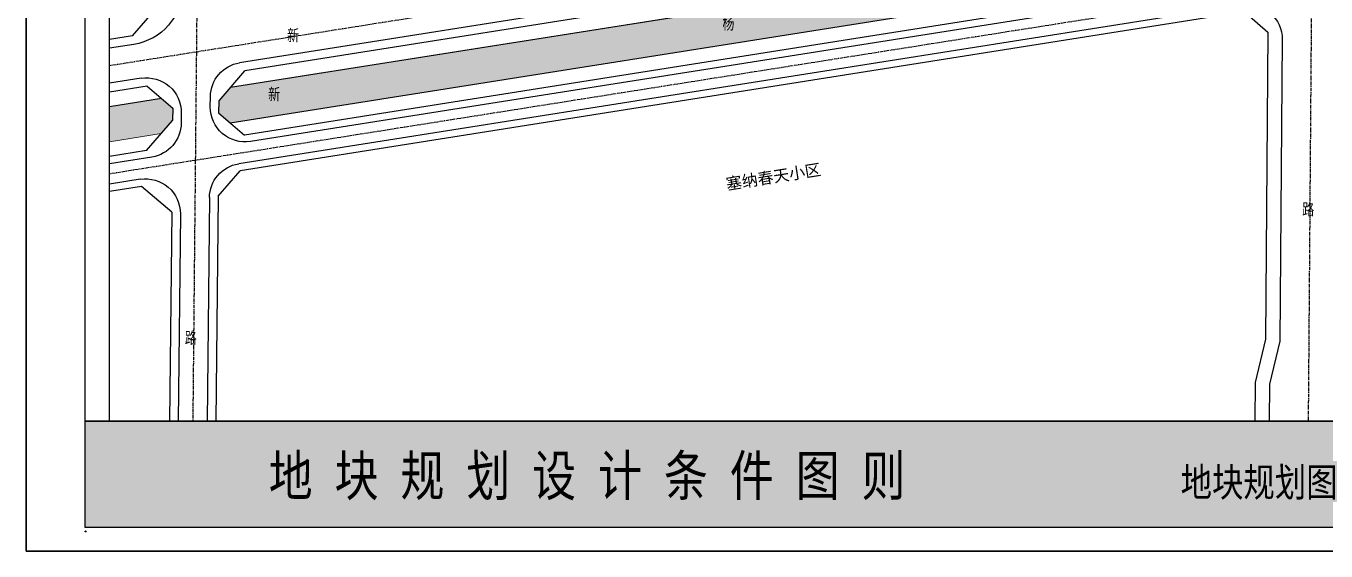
# Model space of a CAD drawing. Header units: millimetres. Extents: x -439850 to 1095597, y 3556331 to 4116172.
# Drawn here: x 419308 to 869027, y 3573017 to 3754899 of the extents above; entities that cross this region are included whole.
import ezdxf
from ezdxf.enums import TextEntityAlignment as Align

# ---------------------------------------------------------------- set-up
doc = ezdxf.new("R2010")
doc.units = ezdxf.units.MM
doc.header["$LTSCALE"] = 1000
doc.header["$MEASUREMENT"] = 0
doc.linetypes.add('CENTER', pattern=[2, 1.25, -0.25, 0.25, -0.25])
for name, color, linetype in [('02E1水域', 131, 'Continuous'), ('02E1水域_H', 131, 'Continuous'), ('11E1水域', 7, 'Continuous'), ('14中心线', 1, 'CENTER'), ('14缘石线', 7, 'Continuous'), ('14道路红线', 7, 'Continuous'), ('18标注', 7, 'Continuous'), ('19图框', 7, 'Continuous'), ('TG_SUNBUILD', 41, 'Continuous'), ('铺装', 6, 'Continuous')]:
    doc.layers.add(name, color=color, linetype=linetype)
doc.styles.add('DIMST', font='', dxfattribs={"width": 0.8})
doc.styles.add('ST', font='', dxfattribs={"width": 0.75})
doc.styles.get('DIMST').set_extended_font_data('SimSun')
doc.styles.get('ST').set_extended_font_data('NSimSun')

msp = doc.modelspace()

# ---------------------------------------------------------------- hatches: boundary and pattern name
at = {"layer": '02E1水域_H', "extrusion": (0, 0, -1)}
for points in [[(-486082, 3729002), (-486041, 3724693), (-489884, 3721378), (-845200, 3777667), (-849112, 3782213), (-849145, 3786515), (-845292, 3789831), (-490002, 3733546)], [(-448217, 3726927), (-448217, 3714777), (-466096, 3717609), (-470015, 3722154), (-470057, 3726463), (-466214, 3729778)]]:
    msp.add_hatch(color=137, dxfattribs=at).paths.add_polyline_path(points)

# ---------------------------------------------------------------- linework, layer by layer
at = {"layer": '02E1水域', "color": 7, "linetype": 'Continuous', "lineweight": 0, "ltscale": 0.02, "extrusion": (0, 0, -1)}
for p, q in [((845292, 3789831), (490002, 3733546)), ((489884, 3721378), (845200, 3777667)), ((490002, 3733546), (486082, 3729002)), ((448217, 3726927), (466214, 3729778)), ((466214, 3729778), (470057, 3726463)), ((486082, 3729002), (486041, 3724693)), ((470057, 3726463), (470015, 3722154)), ((486041, 3724693), (489884, 3721378)), ((470015, 3722154), (466096, 3717609)), ((466096, 3717609), (448217, 3714777))]:
    msp.add_line(p, q, dxfattribs=at)
at = {"layer": '11E1水域', "extrusion": (0, 0, -1)}
for p, q in [((845292, 3789831), (490002, 3733546)), ((489884, 3721378), (845200, 3777667)), ((466214, 3729778), (448217, 3726927))]:
    msp.add_line(p, q, dxfattribs=at)
at = {"layer": '14中心线', "extrusion": (0, 0, -1)}
for p, q in [((864301, 3807017), (478246, 3745859)), ((478751, 3797836), (478246, 3745859)), ((864016, 3769511), (477881, 3708339)), ((864016, 3769511), (862866, 3618002)), ((478246, 3745859), (448217, 3741101)), ((477881, 3708339), (448217, 3703640))]:
    msp.add_line(p, q, dxfattribs=at)
at = {"layer": '14中心线', "color": 1, "extrusion": (0, 0, -1)}
for p, q in [((478246, 3745859), (477881, 3708339)), ((477881, 3708339), (477004, 3618002))]:
    msp.add_line(p, q, dxfattribs=at)
at = {"layer": '14缘石线', "extrusion": (0, 0, -1)}
for p, q in [((840258, 3797133), (493218, 3742156)), ((843986, 3769881), (496939, 3714902)), ((839992, 3762161), (492878, 3707172)), ((456591, 3748503), (448217, 3747176)), ((853870, 3750218), (853077, 3645764)), ((459164, 3736761), (448217, 3735027)), ((483062, 3726871), (483096, 3730420)), ((473041, 3724792), (473006, 3721243)), ((462885, 3709507), (448217, 3707184)), ((458824, 3701777), (448217, 3700096)), ((482756, 3695436), (482004, 3618002)), ((472701, 3689808), (472004, 3618002)), ((853077, 3645764), (849463, 3630791)), ((849463, 3630791), (849366, 3618002))]:
    msp.add_line(p, q, dxfattribs=at)
for centre, radius, start, end in [((-453462, 3768257), 20000, 180.55647, 260.99804), ((-841870, 3750309), 12000, 80.99804, 180.43496), ((-495095, 3730303), 12000, 0.55647, 80.99804), ((-461041, 3724909), 12000, 80.99804, 180.55647), ((-495061, 3726754), 12000, 260.99804, 0.55647), ((-461007, 3721359), 12000, 180.55647, 260.99804), ((-494756, 3695319), 12000, 0.55647, 80.99804), ((-460702, 3689924), 12000, 80.99804, 180.55647)]:
    msp.add_arc(centre, radius, start, end, dxfattribs=at)
at = {"layer": '14道路红线', "extrusion": (0, 0, -1)}
for p, q in [((840324, 3794107), (495059, 3739410)), ((840155, 3771805), (494842, 3717101)), ((456122, 3751466), (470461, 3768091)), ((840794, 3759757), (493352, 3704715)), ((840794, 3759757), (848889, 3752790)), ((456122, 3751466), (448217, 3750214)), ((848889, 3752790), (848081, 3646377)), ((486082, 3729002), (495059, 3739410)), ((461255, 3734055), (448217, 3731989)), ((461255, 3734055), (470057, 3726463)), ((486041, 3724693), (486082, 3729002)), ((470057, 3726463), (470015, 3722154)), ((486041, 3724693), (494842, 3717101)), ((461039, 3711746), (470015, 3722154)), ((461039, 3711746), (448217, 3709715)), ((485761, 3695914), (493352, 3704715)), ((459298, 3699321), (448217, 3697565)), ((469706, 3690344), (459298, 3699321)), ((485761, 3695914), (485004, 3618002)), ((469706, 3690344), (469004, 3618002)), ((848081, 3646377), (844467, 3631404)), ((844467, 3631404), (844366, 3618002))]:
    msp.add_line(p, q, dxfattribs=at)
at = {"layer": '18标注', "color": 4, "ltscale": 0.02}
for p, q in [((419308, 4116172), (419308, 3573017)), ((419308, 3573017), (1095597, 3573017))]:
    msp.add_line(p, q, dxfattribs=at)
at = {"layer": '19图框'}
for p, q in [((439719, 3581181), (439719, 4043019)), ((1087433, 3581181), (439719, 3581181))]:
    msp.add_line(p, q, dxfattribs=at)
at = {"layer": '19图框', "extrusion": (0, 0, -1)}
for p, q in [((448217, 3618002), (448217, 4043019)), ((924786, 3618002), (439719, 3618002)), ((917489, 3618002), (448217, 3618002))]:
    msp.add_line(p, q, dxfattribs=at)
at = {"layer": '19图框', "color": 7}
for q in [(1083279, 3618002), (1087433, 3618002)]:
    msp.add_line((439719, 3618002), q, dxfattribs=at)
at = {"layer": '19图框', "color": 254}
msp.add_solid([(439719, 3618002), (439719, 3581181), (924786, 3618002), (924786, 3581181)], dxfattribs=at)
at = {"layer": 'TG_SUNBUILD', "color": 4}
for p, q in [((419308, 3573017), (419308, 4051183)), ((1095597, 3573017), (419308, 3573017))]:
    msp.add_line(p, q, dxfattribs=at)
at = {"layer": '铺装', "ltscale": 0.02}
for p, q in [((439767, 3579794), (439770, 3579810)), ((439786, 3579794), (439767, 3579794)), ((439770, 3579810), (439786, 3579809)), ((439770, 3579796), (439771, 3579808)), ((439784, 3579796), (439770, 3579796)), ((439771, 3579808), (439784, 3579807)), ((439774, 3579800), (439775, 3579804)), ((439780, 3579800), (439774, 3579800)), ((439775, 3579804), (439780, 3579803)), ((439780, 3579803), (439780, 3579800)), ((439837, 3579766), (439780, 3579767)), ((439781, 3579776), (439782, 3579794)), ((439782, 3579794), (439782, 3579804)), ((439782, 3579804), (439809, 3579804)), ((439784, 3579807), (439784, 3579796)), ((439786, 3579794), (439785, 3579777)), ((439786, 3579809), (439786, 3579794)), ((439786, 3579796), (439786, 3579794)), ((439786, 3579794), (439786, 3579794)), ((439789, 3579767), (439788, 3579760)), ((439789, 3579782), (439833, 3579781)), ((439789, 3579771), (439789, 3579782)), ((439789, 3579772), (439789, 3579771)), ((439789, 3579771), (439838, 3579770)), ((439833, 3579770), (439789, 3579771)), ((439794, 3579767), (439789, 3579767)), ((439790, 3579781), (439832, 3579780)), ((439790, 3579772), (439790, 3579781)), ((439832, 3579771), (439790, 3579772)), ((439826, 3579799), (439792, 3579800)), ((439793, 3579777), (439829, 3579777)), ((439793, 3579775), (439793, 3579777)), ((439829, 3579774), (439793, 3579775)), ((439794, 3579760), (439794, 3579767)), ((439800, 3579794), (439800, 3579800)), ((439800, 3579800), (439806, 3579799)), ((439802, 3579794), (439800, 3579794)), ((439805, 3579797), (439802, 3579797)), ((439802, 3579797), (439802, 3579794)), ((439805, 3579794), (439805, 3579797)), ((439806, 3579794), (439805, 3579794)), ((439806, 3579799), (439806, 3579794)), ((439814, 3579809), (439815, 3579845)), ((439816, 3579759), (439816, 3579767)), ((439816, 3579767), (439822, 3579767)), ((439819, 3579836), (439818, 3579809)), ((439822, 3579767), (439822, 3579759)), ((439824, 3579854), (439842, 3579854)), ((439824, 3579803), (439826, 3579803)), ((439842, 3579847), (439825, 3579847)), ((439825, 3579846), (439845, 3579846)), ((439845, 3579842), (439825, 3579842)), ((439850, 3579814), (439826, 3579815)), ((439826, 3579815), (439826, 3579799)), ((439826, 3579803), (439826, 3579799)), ((439826, 3579799), (439850, 3579799)), ((439828, 3579794), (439828, 3579799)), ((439828, 3579799), (439834, 3579799)), ((439830, 3579794), (439828, 3579794)), ((439853, 3579811), (439829, 3579812)), ((439829, 3579812), (439829, 3579802)), ((439829, 3579802), (439853, 3579802)), ((439829, 3579777), (439829, 3579774)), ((439833, 3579797), (439830, 3579797)), ((439830, 3579797), (439830, 3579794)), ((439831, 3579812), (439831, 3579802)), ((439832, 3579780), (439832, 3579771)), ((439833, 3579828), (439833, 3579842)), ((439833, 3579842), (439839, 3579842)), ((439834, 3579828), (439833, 3579828)), ((439833, 3579794), (439833, 3579797)), ((439834, 3579794), (439833, 3579794)), ((439833, 3579781), (439833, 3579770)), ((439837, 3579832), (439834, 3579832)), ((439834, 3579832), (439834, 3579828)), ((439834, 3579799), (439834, 3579794)), ((439837, 3579828), (439837, 3579832)), ((439838, 3579828), (439837, 3579828)), ((439837, 3579763), (439838, 3579781)), ((439838, 3579770), (439837, 3579766)), ((439839, 3579842), (439838, 3579828)), ((439838, 3579781), (439867, 3579780)), ((439839, 3579812), (439839, 3579802)), ((439839, 3579765), (439840, 3579779)), ((439864, 3579765), (439839, 3579765)), ((439841, 3579812), (439840, 3579802)), ((439840, 3579779), (439865, 3579778)), ((439842, 3579854), (439842, 3579847)), ((439844, 3579775), (439861, 3579774)), ((439844, 3579769), (439844, 3579775)), ((439860, 3579769), (439844, 3579769)), ((439845, 3579849), (439866, 3579848)), ((439845, 3579831), (439845, 3579849)), ((439845, 3579846), (439845, 3579842)), ((439865, 3579831), (439845, 3579831)), ((439847, 3579846), (439864, 3579846)), ((439847, 3579833), (439847, 3579846)), ((439863, 3579833), (439847, 3579833)), ((439849, 3579811), (439849, 3579802)), ((439851, 3579829), (439850, 3579814)), ((439850, 3579811), (439850, 3579802)), ((439850, 3579799), (439850, 3579783)), ((439850, 3579783), (439858, 3579782)), ((439851, 3579842), (439860, 3579842)), ((439851, 3579837), (439851, 3579842)), ((439860, 3579837), (439851, 3579837)), ((439859, 3579828), (439851, 3579829)), ((439854, 3579825), (439853, 3579811)), ((439853, 3579802), (439853, 3579785)), ((439853, 3579785), (439856, 3579785)), ((439856, 3579825), (439854, 3579825)), ((439856, 3579852), (439861, 3579852)), ((439856, 3579848), (439856, 3579852)), ((439861, 3579848), (439856, 3579848)), ((439856, 3579811), (439856, 3579825)), ((439880, 3579811), (439856, 3579811)), ((439856, 3579785), (439856, 3579802)), ((439856, 3579802), (439880, 3579801)), ((439858, 3579782), (439859, 3579799)), ((439859, 3579814), (439859, 3579828)), ((439883, 3579814), (439859, 3579814)), ((439859, 3579811), (439859, 3579802)), ((439859, 3579799), (439883, 3579798)), ((439860, 3579842), (439860, 3579837)), ((439860, 3579811), (439860, 3579802)), ((439861, 3579774), (439860, 3579769)), ((439861, 3579852), (439861, 3579848)), ((439864, 3579846), (439863, 3579833)), ((439865, 3579778), (439864, 3579765)), ((439866, 3579848), (439865, 3579831)), ((439926, 3579844), (439866, 3579845)), ((439866, 3579845), (439866, 3579841)), ((439866, 3579841), (439918, 3579840)), ((439867, 3579780), (439866, 3579763)), ((439866, 3579770), (439866, 3579766)), ((439917, 3579769), (439866, 3579770)), ((439866, 3579766), (439917, 3579765)), ((439869, 3579811), (439869, 3579801)), ((439870, 3579811), (439870, 3579801)), ((439870, 3579759), (439870, 3579766)), ((439870, 3579766), (439876, 3579766)), ((439871, 3579828), (439872, 3579841)), ((439873, 3579828), (439871, 3579828)), ((439871, 3579793), (439871, 3579798)), ((439871, 3579798), (439877, 3579798)), ((439872, 3579793), (439871, 3579793)), ((439872, 3579841), (439877, 3579841)), ((439875, 3579796), (439872, 3579796)), ((439872, 3579796), (439872, 3579793)), ((439876, 3579831), (439873, 3579831)), ((439873, 3579831), (439873, 3579828)), ((439875, 3579793), (439875, 3579796)), ((439877, 3579793), (439875, 3579793)), ((439875, 3579780), (439915, 3579779)), ((439875, 3579770), (439875, 3579780)), ((439915, 3579769), (439875, 3579770)), ((439876, 3579827), (439876, 3579831)), ((439877, 3579827), (439876, 3579827)), ((439876, 3579779), (439914, 3579778)), ((439876, 3579771), (439876, 3579779)), ((439914, 3579770), (439876, 3579771)), ((439876, 3579766), (439876, 3579759)), ((439877, 3579841), (439877, 3579827)), ((439877, 3579798), (439877, 3579793)), ((439879, 3579776), (439911, 3579775)), ((439879, 3579774), (439879, 3579776)), ((439911, 3579773), (439879, 3579774)), ((439880, 3579801), (439880, 3579811)), ((439883, 3579851), (439888, 3579851)), ((439883, 3579845), (439883, 3579851)), ((439888, 3579845), (439883, 3579845)), ((439883, 3579798), (439883, 3579814)), ((439883, 3579802), (439894, 3579802)), ((439883, 3579798), (439883, 3579802)), ((439894, 3579798), (439883, 3579798)), ((439888, 3579851), (439888, 3579845)), ((439894, 3579798), (439894, 3579814)), ((439894, 3579814), (439915, 3579813)), ((439894, 3579802), (439894, 3579798)), ((439915, 3579798), (439894, 3579798)), ((439896, 3579800), (439896, 3579811)), ((439896, 3579811), (439913, 3579811)), ((439913, 3579800), (439896, 3579800)), ((439898, 3579759), (439898, 3579765)), ((439898, 3579765), (439904, 3579765)), ((439899, 3579827), (439899, 3579841)), ((439899, 3579841), (439905, 3579840)), ((439901, 3579827), (439899, 3579827)), ((439899, 3579792), (439899, 3579798)), ((439899, 3579798), (439905, 3579798)), ((439900, 3579792), (439899, 3579792)), ((439900, 3579804), (439900, 3579807)), ((439900, 3579807), (439909, 3579807)), ((439909, 3579804), (439900, 3579804)), ((439903, 3579796), (439900, 3579796)), ((439900, 3579796), (439900, 3579792)), ((439904, 3579830), (439901, 3579830)), ((439901, 3579830), (439901, 3579827)), ((439903, 3579792), (439903, 3579796)), ((439904, 3579792), (439903, 3579792)), ((439904, 3579827), (439904, 3579830)), ((439905, 3579827), (439904, 3579827)), ((439905, 3579798), (439904, 3579792)), ((439904, 3579765), (439904, 3579759)), ((439905, 3579840), (439905, 3579827)), ((439909, 3579844), (439910, 3579851)), ((439914, 3579844), (439909, 3579844)), ((439909, 3579807), (439909, 3579804)), ((439910, 3579851), (439915, 3579851)), ((439911, 3579775), (439911, 3579773)), ((439913, 3579811), (439913, 3579800)), ((439915, 3579851), (439914, 3579844)), ((439914, 3579778), (439914, 3579770)), ((439915, 3579813), (439915, 3579798)), ((439918, 3579802), (439915, 3579802)), ((439915, 3579802), (439915, 3579798)), ((439915, 3579798), (439917, 3579798)), ((439915, 3579779), (439915, 3579769)), ((439923, 3579791), (439923, 3579775)), ((439924, 3579834), (439924, 3579807)), ((439927, 3579760), (439928, 3579834)), ((439927, 3579784), (439927, 3579786)), ((439927, 3579786), (439987, 3579784)), ((439987, 3579783), (439927, 3579784)), ((439928, 3579809), (439928, 3579811)), ((439928, 3579811), (440013, 3579810)), ((439987, 3579808), (439928, 3579809)), ((439936, 3579851), (439932, 3579851)), ((439932, 3579851), (439932, 3579850)), ((439934, 3579840), (440109, 3579837)), ((439936, 3579850), (439936, 3579851)), ((440109, 3579841), (439942, 3579844)), ((439946, 3579778), (439946, 3579783)), ((439946, 3579783), (439953, 3579783)), ((439953, 3579778), (439946, 3579778)), ((439947, 3579840), (439954, 3579840)), ((439947, 3579830), (439947, 3579840)), ((439954, 3579830), (439947, 3579830)), ((439954, 3579809), (439947, 3579809)), ((439947, 3579809), (439947, 3579804)), ((439947, 3579804), (439954, 3579804)), ((439953, 3579850), (439958, 3579850)), ((439953, 3579844), (439953, 3579850)), ((439958, 3579844), (439953, 3579844)), ((439953, 3579783), (439953, 3579778)), ((439954, 3579840), (439954, 3579830)), ((439954, 3579804), (439954, 3579809)), ((439958, 3579850), (439958, 3579844)), ((439977, 3579783), (439970, 3579783)), ((439970, 3579783), (439970, 3579778)), ((439970, 3579778), (439977, 3579778)), ((440090, 3579776), (439970, 3579757)), ((439970, 3579753), (440089, 3579772)), ((439978, 3579839), (439971, 3579839)), ((439971, 3579839), (439971, 3579830)), ((439971, 3579830), (439978, 3579829)), ((439978, 3579809), (439971, 3579809)), ((439971, 3579809), (439971, 3579804)), ((439971, 3579804), (439978, 3579804)), ((439977, 3579778), (439977, 3579783)), ((439978, 3579829), (439978, 3579839)), ((439978, 3579804), (439978, 3579809)), ((439979, 3579850), (439984, 3579850)), ((439979, 3579843), (439979, 3579850)), ((439984, 3579843), (439979, 3579843)), ((439984, 3579850), (439984, 3579843)), ((439987, 3579784), (439987, 3579808)), ((439987, 3579759), (439987, 3579783)), ((439989, 3579808), (439989, 3579760)), ((440114, 3579806), (439989, 3579808)), ((439989, 3579782), (439989, 3579808)), ((439989, 3579808), (440066, 3579807)), ((440065, 3579794), (439989, 3579782)), ((439991, 3579784), (439991, 3579806)), ((439991, 3579806), (440064, 3579805)), ((440063, 3579796), (439991, 3579784)), ((440002, 3579839), (439995, 3579839)), ((439995, 3579839), (439995, 3579829)), ((439995, 3579829), (440002, 3579829)), ((439995, 3579789), (440003, 3579802)), ((439995, 3579789), (439995, 3579802)), ((439995, 3579802), (440025, 3579802)), ((440025, 3579794), (439995, 3579789)), ((440001, 3579784), (440008, 3579785)), ((440001, 3579781), (440001, 3579784)), ((440008, 3579782), (440001, 3579781)), ((440002, 3579829), (440002, 3579839)), ((440003, 3579802), (440008, 3579791)), ((440006, 3579849), (440011, 3579849)), ((440006, 3579843), (440006, 3579849)), ((440011, 3579843), (440006, 3579843)), ((440008, 3579791), (440015, 3579802)), ((440008, 3579785), (440008, 3579782)), ((440011, 3579849), (440011, 3579843)), ((440013, 3579810), (440013, 3579839)), ((440013, 3579839), (440015, 3579839)), ((440015, 3579839), (440015, 3579810)), ((440015, 3579810), (440114, 3579808)), ((440015, 3579802), (440019, 3579793)), ((440019, 3579793), (440025, 3579802)), ((440024, 3579787), (440031, 3579789)), ((440025, 3579784), (440024, 3579787)), ((440025, 3579802), (440025, 3579794)), ((440032, 3579786), (440025, 3579784)), ((440034, 3579838), (440027, 3579838)), ((440027, 3579838), (440027, 3579829)), ((440027, 3579829), (440034, 3579829)), ((440029, 3579802), (440034, 3579795)), ((440029, 3579802), (440059, 3579801)), ((440029, 3579794), (440029, 3579802)), ((440059, 3579799), (440029, 3579794)), ((440031, 3579789), (440032, 3579786)), ((440034, 3579829), (440034, 3579838)), ((440034, 3579795), (440038, 3579802)), ((440038, 3579802), (440042, 3579796)), ((440041, 3579849), (440046, 3579849)), ((440041, 3579842), (440041, 3579849)), ((440046, 3579842), (440041, 3579842)), ((440042, 3579796), (440046, 3579801)), ((440046, 3579849), (440046, 3579842)), ((440046, 3579801), (440050, 3579798)), ((440048, 3579791), (440055, 3579792)), ((440048, 3579788), (440048, 3579791)), ((440055, 3579789), (440048, 3579788)), ((440051, 3579838), (440050, 3579828)), ((440050, 3579828), (440057, 3579828)), ((440050, 3579798), (440053, 3579801)), ((440058, 3579838), (440051, 3579838)), ((440053, 3579801), (440059, 3579799)), ((440055, 3579792), (440055, 3579789)), ((440057, 3579828), (440058, 3579838)), ((440059, 3579801), (440059, 3579799)), ((440064, 3579805), (440063, 3579796)), ((440066, 3579807), (440065, 3579794)), ((440072, 3579848), (440067, 3579848)), ((440067, 3579848), (440067, 3579842)), ((440067, 3579842), (440072, 3579842)), ((440072, 3579842), (440072, 3579848)), ((440074, 3579826), (440074, 3579838)), ((440074, 3579838), (440081, 3579838)), ((440076, 3579826), (440074, 3579826)), ((440074, 3579807), (440081, 3579807)), ((440074, 3579798), (440074, 3579807)), ((440081, 3579798), (440074, 3579798)), ((440077, 3579828), (440076, 3579826)), ((440079, 3579828), (440077, 3579828)), ((440079, 3579826), (440079, 3579828)), ((440081, 3579826), (440079, 3579826)), ((440081, 3579838), (440081, 3579826)), ((440081, 3579807), (440081, 3579798)), ((440092, 3579779), (440089, 3579775)), ((440089, 3579775), (440090, 3579776)), ((440089, 3579772), (440089, 3579775)), ((440089, 3579775), (440093, 3579747)), ((440093, 3579777), (440091, 3579774)), ((440091, 3579774), (440095, 3579749)), ((440118, 3579778), (440092, 3579779)), ((440116, 3579776), (440093, 3579777)), ((440099, 3579848), (440094, 3579848)), ((440094, 3579848), (440094, 3579841)), ((440094, 3579841), (440099, 3579841)), ((440096, 3579772), (440099, 3579755)), ((440111, 3579771), (440096, 3579772)), ((440098, 3579825), (440098, 3579837)), ((440098, 3579837), (440105, 3579837)), ((440100, 3579825), (440098, 3579825)), ((440105, 3579806), (440098, 3579807)), ((440098, 3579807), (440098, 3579798)), ((440098, 3579798), (440105, 3579797)), ((440098, 3579771), (440110, 3579770)), ((440100, 3579756), (440098, 3579771)), ((440099, 3579841), (440099, 3579848)), ((440103, 3579827), (440100, 3579827)), ((440100, 3579827), (440100, 3579825)), ((440110, 3579767), (440100, 3579756)), ((440100, 3579755), (440111, 3579767)), ((440102, 3579750), (440115, 3579765)), ((440103, 3579825), (440103, 3579827)), ((440105, 3579825), (440103, 3579825)), ((440105, 3579837), (440105, 3579825)), ((440105, 3579797), (440105, 3579806)), ((440110, 3579770), (440110, 3579767)), ((440111, 3579767), (440111, 3579771)), ((440115, 3579830), (440114, 3579778)), ((440114, 3579808), (440114, 3579806)), ((440114, 3579778), (440118, 3579778)), ((440115, 3579765), (440116, 3579776)), ((440117, 3579764), (440118, 3579778)), ((440118, 3579778), (440119, 3579831)), ((439769, 3579735), (439770, 3579762)), ((439774, 3579762), (439773, 3579735)), ((439828, 3579747), (439775, 3579747)), ((439775, 3579747), (439775, 3579732)), ((439775, 3579732), (439797, 3579724)), ((439794, 3579719), (439775, 3579725)), ((439827, 3579746), (439776, 3579746)), ((439776, 3579746), (439776, 3579732)), ((439776, 3579732), (439797, 3579725)), ((439777, 3579729), (439796, 3579723)), ((439781, 3579736), (439790, 3579741)), ((439822, 3579741), (439781, 3579741)), ((439781, 3579741), (439781, 3579736)), ((439781, 3579736), (439798, 3579730)), ((439787, 3579721), (439786, 3579717)), ((439786, 3579717), (439787, 3579717)), ((439794, 3579719), (439787, 3579721)), ((439787, 3579717), (439787, 3579718)), ((439787, 3579718), (439791, 3579716)), ((439788, 3579760), (439790, 3579760)), ((439790, 3579760), (439790, 3579763)), ((439790, 3579763), (439793, 3579763)), ((439790, 3579741), (439793, 3579732)), ((439791, 3579716), (439791, 3579716)), ((439791, 3579716), (439792, 3579715)), ((439792, 3579715), (439794, 3579719)), ((439793, 3579763), (439793, 3579760)), ((439793, 3579760), (439794, 3579760)), ((439793, 3579732), (439802, 3579741)), ((439797, 3579725), (439827, 3579730)), ((439797, 3579724), (439828, 3579729)), ((439798, 3579730), (439822, 3579734)), ((439799, 3579722), (439917, 3579741)), ((439917, 3579737), (439799, 3579719)), ((439802, 3579741), (439806, 3579732)), ((439806, 3579732), (439812, 3579741)), ((439809, 3579720), (439816, 3579721)), ((439810, 3579713), (439809, 3579720)), ((439812, 3579714), (439810, 3579713)), ((439812, 3579741), (439816, 3579733)), ((439816, 3579715), (439812, 3579714)), ((439812, 3579714), (439812, 3579714)), ((439818, 3579759), (439816, 3579759)), ((439816, 3579733), (439822, 3579741)), ((439816, 3579721), (439817, 3579715)), ((439817, 3579715), (439816, 3579714)), ((439816, 3579714), (439816, 3579715)), ((439821, 3579763), (439818, 3579763)), ((439818, 3579763), (439818, 3579759)), ((439821, 3579759), (439821, 3579763)), ((439822, 3579759), (439821, 3579759)), ((439822, 3579734), (439822, 3579741)), ((439827, 3579730), (439827, 3579746)), ((439828, 3579729), (439828, 3579747)), ((439835, 3579730), (439836, 3579746)), ((439857, 3579733), (439835, 3579730)), ((439836, 3579746), (439857, 3579746)), ((439836, 3579731), (439837, 3579745)), ((439856, 3579734), (439836, 3579731)), ((439836, 3579724), (439842, 3579725)), ((439837, 3579718), (439836, 3579724)), ((439866, 3579763), (439837, 3579763)), ((439837, 3579745), (439856, 3579745)), ((439838, 3579718), (439837, 3579718)), ((439842, 3579719), (439838, 3579718)), ((439838, 3579718), (439838, 3579718)), ((439840, 3579736), (439840, 3579741)), ((439840, 3579741), (439852, 3579741)), ((439852, 3579738), (439840, 3579736)), ((439842, 3579725), (439844, 3579719)), ((439844, 3579719), (439842, 3579718)), ((439842, 3579718), (439842, 3579719)), ((439844, 3579746), (439844, 3579763)), ((439844, 3579763), (439850, 3579763)), ((439850, 3579746), (439844, 3579746)), ((439846, 3579748), (439846, 3579761)), ((439846, 3579761), (439848, 3579761)), ((439848, 3579748), (439846, 3579748)), ((439848, 3579761), (439848, 3579748)), ((439850, 3579763), (439850, 3579746)), ((439852, 3579741), (439852, 3579738)), ((439856, 3579745), (439856, 3579734)), ((439857, 3579746), (439857, 3579733)), ((439872, 3579759), (439870, 3579759)), ((439870, 3579730), (439877, 3579731)), ((439871, 3579723), (439870, 3579730)), ((439872, 3579723), (439871, 3579723)), ((439875, 3579763), (439872, 3579763)), ((439872, 3579763), (439872, 3579759)), ((439877, 3579725), (439872, 3579724)), ((439872, 3579724), (439872, 3579723)), ((439875, 3579759), (439875, 3579763)), ((439876, 3579759), (439875, 3579759)), ((439877, 3579731), (439878, 3579724)), ((439877, 3579724), (439877, 3579725)), ((439878, 3579724), (439877, 3579724)), ((439896, 3579734), (439903, 3579735)), ((439897, 3579727), (439896, 3579734)), ((439899, 3579727), (439897, 3579727)), ((439900, 3579759), (439898, 3579759)), ((439903, 3579729), (439899, 3579728)), ((439899, 3579728), (439899, 3579727)), ((439903, 3579762), (439900, 3579762)), ((439900, 3579762), (439900, 3579759)), ((439902, 3579759), (439903, 3579762)), ((439904, 3579759), (439902, 3579759)), ((439903, 3579735), (439904, 3579728)), ((439903, 3579728), (439903, 3579729)), ((439904, 3579728), (439903, 3579728)), ((439917, 3579737), (439917, 3579760)), ((439917, 3579760), (439969, 3579759)), ((439917, 3579738), (439917, 3579759)), ((439917, 3579759), (439969, 3579758)), ((439971, 3579746), (439917, 3579738)), ((439971, 3579746), (439917, 3579737)), ((439917, 3579741), (439917, 3579737)), ((439922, 3579743), (439922, 3579755)), ((439922, 3579755), (439965, 3579754)), ((439922, 3579754), (439931, 3579745)), ((439922, 3579743), (439922, 3579754)), ((439922, 3579754), (439965, 3579753)), ((439965, 3579750), (439922, 3579743)), ((439966, 3579750), (439922, 3579743)), ((439923, 3579760), (439927, 3579760)), ((439931, 3579745), (439934, 3579754)), ((439934, 3579754), (439942, 3579747)), ((439942, 3579747), (439947, 3579754)), ((439947, 3579754), (439953, 3579748)), ((439953, 3579748), (439957, 3579754)), ((439957, 3579754), (439962, 3579750)), ((439965, 3579754), (439966, 3579750)), ((439965, 3579753), (439965, 3579750)), ((439969, 3579759), (439971, 3579746)), ((439969, 3579758), (439971, 3579746)), ((439970, 3579757), (439970, 3579753)), ((439989, 3579760), (439987, 3579759)), ((440093, 3579747), (440103, 3579748)), ((440095, 3579749), (440102, 3579750)), ((440099, 3579755), (440100, 3579755)), ((440103, 3579748), (440117, 3579764))]:
    msp.add_line(p, q, dxfattribs=at)
for centre, radius, start, end in [((439781, 3579761), 10.3, 104.81296, 174.79533), ((439780, 3579761), 6, 89.03166, 175.85858), ((439775, 3579776), 6, 294.99122, 359.03166), ((439791, 3579777), 6, 179.03166, 245.60397), ((439792, 3579794), 6, 89.03166, 160.63993), ((439809, 3579809), 5.4, 275.34666, 1.23251), ((439824, 3579845), 9, 89.03167, 179.03166), ((439824, 3579809), 6, 179.03166, 269.03167), ((439825, 3579836), 6, 90, 179.02788), ((439825, 3579846), 0.5, 89.03166, 269.03167), ((439917, 3579792), 6, 359.03166, 89.03166), ((439917, 3579775), 6, 270, 359.03166), ((439918, 3579834), 6, 0, 89.03167), ((439918, 3579808), 6, 269.03167, 351.76455), ((439926, 3579850), 6.09, 269.53892, 358.71764), ((439934, 3579834), 6, 89.03167, 179.03166), ((439942, 3579850), 6, 180, 269.03167), ((440109, 3579831), 10, 360, 89.03167), ((440109, 3579831), 6.05, 353.45102, 86.8317), ((439779, 3579735), 10, 179.02848, 248.56612), ((439779, 3579735), 6, 179.02857, 251.44226), ((439798, 3579729), 10.2, 248.46351, 278.86659), ((439798, 3579728), 6, 251.44226, 279.00196), ((439917, 3579759), 6, 7.37794, 89.03166)]:
    msp.add_arc(centre, radius, start, end, dxfattribs=at)

# ---------------------------------------------------------------- texts
at = {"layer": '19图框', "style": 'ST', "width": 0.75}
for s, p in [('杨', (660212, 3753708)), ('新', (509657, 3749631)), ('新', (503088, 3729280)), ('路', (860818, 3689401)), ('路', (474227, 3644869))]:
    msp.add_text(s, height=4045, rotation=359.70014, dxfattribs=at).set_placement(p)
at = {"layer": '19图框', "style": 'ST', "oblique": 0}
msp.add_text('塞纳春天小区', height=4045.2, rotation=9.06314, dxfattribs=at).set_placement((677825, 3702779), align=Align.MIDDLE)
at = {"layer": '19图框', "color": 7, "style": 'DIMST', "width": 0.8}
for s, height, p in [('地 块 规 划 设 计 条 件 图 则', 13934.91, (503259, 3592175)), ('地块规划图', 9953.5, (818732, 3591891))]:
    msp.add_text(s, height=height, rotation=360, dxfattribs=at).set_placement(p)

doc.saveas('drawing.dxf')
